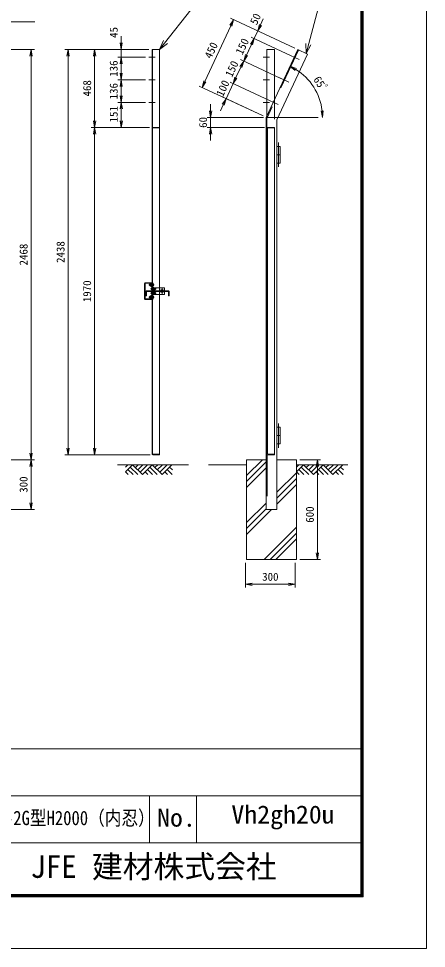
# Model space of a CAD drawing. Units: millimetres, scale not verified. Extents: x -5936 to 5936, y -4198 to 4198.
# Drawn here: x 3479 to 5936, y -4198 to 1397 of the extents above; entities that cross this region are included whole.
import ezdxf
from ezdxf.enums import TextEntityAlignment as Align

# ---------------------------------------------------------------- set-up
doc = ezdxf.new("R2010")
doc.units = ezdxf.units.MM
doc.header["$LTSCALE"] = 30
for name, pattern in [('USER1', [58, 30, -9, 2.5, -5, 2.5, -9]), ('USER2', [12.6, 8.4, -4.2]), ('USER3', [50.5, 30, -9, 2.5, -9])]:
    doc.linetypes.add(name, pattern=pattern)
for name, color, linetype, lineweight in [('0-0_22', 7, 'Continuous', 9), ('0-2_27', 3, 'Continuous', 9), ('0-3_D-STR1', 1, 'Continuous', 9), ('0-4_30', 7, 'Continuous', 9), ('0-5_D-STR-TXT', 7, 'Continuous', 9), ('0-6_D-STR4', 7, 'Continuous', 9), ('0-7_0', 7, 'Continuous', 9), ('0-8_D-DCR-HCH', 7, 'Continuous', 9), ('0-9_32', 1, 'USER3', 9), ('0-A_5', 1, 'Continuous', 9), ('0-B_D-STR-DIM', 7, 'Continuous', 9), ('0-F_1', 7, 'Continuous', 9), ('1-1_D-TTL', 7, 'Continuous', 9)]:
    doc.layers.add(name, color=color, linetype=linetype, lineweight=lineweight)
doc.layers.add('0-1_D-TTL-TXT', color=7, linetype='Continuous')
doc.styles.add('ＭＳ ゴシック', font='')
doc.styles.get('ＭＳ ゴシック').set_extended_font_data('MS Gothic')

# ---------------------------------------------------------------- blocks, each defined once
blk = doc.blocks.new('G105')
at = {"layer": '0-0_22'}
for p, q in [((334794.5, 85697.5), (335218.7, 86121.8)), ((334794.5, 84849), (336067.3, 86121.8)), ((335643, 85697.5), (336991.2, 84349.4)), ((336067.3, 86121.8), (337839.7, 84349.4)), ((337066.5, 86121.8), (336566.9, 85622.2)), ((337915, 86121.8), (336991.2, 85197.9)), ((338763.6, 86121.8), (337415.4, 84773.6)), ((339612.1, 86121.8), (337839.7, 84349.4)), ((339187.8, 85697.6), (340536, 84349.4)), ((339612.1, 86121.8), (341384.5, 84349.4)), ((340611.4, 86121.8), (340111.7, 85622.2)), ((341459.9, 86121.8), (340536, 85197.9)), ((342308.4, 86121.8), (340960.3, 84773.7)), ((343156.9, 86121.8), (341384.5, 84349.4)), ((343256.8, 85173.4), (342732.7, 85697.5)), ((334794.5, 84849), (335294.1, 84349.4)), ((335218.8, 85273.3), (336142.6, 84349.4)), ((338339.3, 84849), (338838.9, 84349.4)), ((338763.6, 85273.3), (339687.5, 84349.4)), ((342383.8, 84349.4), (341884.1, 84849)), ((343232.3, 84349.4), (342308.4, 85273.3))]:
    blk.add_line(p, q, dxfattribs=at)
blk = doc.blocks.new('G106')
at = {"layer": '0-0_22'}
for p, q in [((303899.3, 85697.5), (304323.5, 86121.8)), ((303899.3, 84849), (305172, 86121.8)), ((304747.8, 85697.5), (306095.9, 84349.4)), ((305172, 86121.8), (306944.5, 84349.4)), ((306171.3, 86121.8), (305671.7, 85622.2)), ((307019.8, 86121.8), (306095.9, 85197.9)), ((307868.3, 86121.8), (306520.2, 84773.6)), ((308716.9, 86121.8), (306944.5, 84349.4)), ((308292.6, 85697.6), (309640.8, 84349.4)), ((308716.9, 86121.8), (310489.3, 84349.4)), ((309716.1, 86121.8), (309216.5, 85622.2)), ((310564.7, 86121.8), (309640.8, 85197.9)), ((311413.2, 86121.8), (310065, 84773.7)), ((312261.7, 86121.8), (310489.3, 84349.4)), ((312361.6, 85173.4), (311837.5, 85697.5)), ((303899.3, 84849), (304398.9, 84349.4)), ((304323.5, 85273.3), (305247.4, 84349.4)), ((307444.1, 84849), (307943.7, 84349.4)), ((307868.4, 85273.3), (308792.3, 84349.4)), ((311488.5, 84349.4), (310988.9, 84849)), ((312337.1, 84349.4), (311413.2, 85273.3))]:
    blk.add_line(p, q, dxfattribs=at)
blk = doc.blocks.new('_OPEN')
at = {"layer": '0-7_0'}
blk.add_line((-30, 5), (0, 0), dxfattribs=at)
blk.add_lwpolyline([(-30, -5), (0, 0), (-30, 0)], dxfattribs=at)
blk = doc.blocks.new('G132')
at = {"layer": '0-F_1'}
for q in [(125881, 162835.7), (131732.7, 156166.9), (131001.1, 155590)]:
    blk.add_line((132443.4, 154513.2), q, dxfattribs=at)

msp = doc.modelspace()

# ---------------------------------------------------------------- linework, layer by layer
at = {"layer": '0-0_22', "linetype": 'USER3'}
for p, q in [((4307.82, -229.56), (4274.02, -229.56)), ((4307.82, -254.56), (4274.02, -254.56))]:
    msp.add_line(p, q, dxfattribs=at)
at = {"layer": '0-2_27'}
for p, q in [((5055.59, 627.94), (5035.59, 627.94)), ((5035.59, 527.94), (5035.59, 627.94)), ((5055.59, 527.94), (5055.59, 627.94)), ((5055.59, 577.94), (5035.59, 577.94)), ((5055.59, 527.94), (5035.59, 527.94)), ((4238.17, -288.06), (4238.17, -196.06)), ((4241.17, -288.06), (4241.17, -196.06)), ((4279.17, -192.06), (4242.17, -192.06)), ((4279.17, -195.06), (4242.17, -195.06)), ((4280.17, -196.06), (4280.17, -217.06)), ((4280.17, -217.06), (4283.17, -217.06)), ((4283.17, -192.06), (4287.67, -192.06)), ((4283.17, -196.06), (4283.17, -217.06)), ((4292.17, -222.06), (4287.67, -222.06)), ((4292.17, -240.42), (4292.17, -222.06)), ((4357.67, -222.06), (4299.23, -222.06)), ((4357.67, -222.06), (4357.67, -240.42)), ((4245.67, -270.42), (4245.67, -245.42)), ((4250.67, -240.42), (4336.97, -240.42)), ((4250.67, -244.92), (4336.97, -244.92)), ((4280.17, -267.06), (4283.17, -267.06)), ((4280.17, -267.06), (4283.17, -267.06)), ((4280.17, -288.06), (4280.17, -267.06)), ((4280.17, -288.06), (4280.17, -267.06)), ((4283.17, -237.06), (4292.17, -237.06)), ((4283.17, -247.06), (4292.17, -247.06)), ((4283.17, -288.06), (4283.17, -267.06)), ((4283.17, -288.06), (4283.17, -267.06)), ((4292.17, -262.06), (4287.67, -262.06)), ((4292.17, -262.06), (4292.17, -244.92)), ((4357.67, -262.06), (4299.23, -262.06)), ((4336.97, -240.42), (4336.97, -244.92)), ((4380.97, -240.42), (4349.97, -240.42)), ((4349.97, -240.42), (4349.97, -244.92)), ((4380.97, -244.92), (4349.97, -244.92)), ((4357.67, -244.92), (4357.67, -262.06)), ((4385.97, -270.42), (4385.97, -245.42)), ((4279.17, -289.06), (4242.17, -289.06)), ((4279.17, -292.06), (4242.17, -292.06)), ((4283.17, -292.06), (4287.67, -292.06)), ((5055.59, -1062.06), (5035.59, -1062.06)), ((5035.59, -1062.06), (5035.59, -1162.06)), ((5055.59, -1062.06), (5055.59, -1162.06)), ((5055.59, -1112.06), (5035.59, -1112.06)), ((5055.59, -1162.06), (5035.59, -1162.06))]:
    msp.add_line(p, q, dxfattribs=at)
at = {"layer": '0-2_27', "linetype": 'USER3'}
for p, q in [((5045.59, 505.11), (5045.59, 651.54)), ((4296.24, -204.56), (4263.48, -204.56)), ((4235.72, -257.06), (4243.61, -257.06)), ((4296.24, -279.56), (4263.48, -279.56)), ((4365.25, -242.06), (4321.44, -242.06)), ((4343.47, -258.56), (4343.47, -225.57)), ((5045.59, -1039.24), (5045.59, -1185.67))]:
    msp.add_line(p, q, dxfattribs=at)
at = {"layer": '0-2_27'}
for points in [[(4250.17, -245.42), (4250.17, -270.42), (4245.67, -270.42)], [(4381.47, -245.42), (4381.47, -270.42), (4385.97, -270.42)]]:
    msp.add_lwpolyline(points, dxfattribs=at)
msp.add_circle((4343.47, -242.06), 6.5, dxfattribs=at)
for centre, radius, start, end in [((4242.17, -196.06), 4, 90, 180), ((4242.17, -196.06), 1, 90, 180), ((4279.17, -196.06), 4, 0.00001, 89.99999), ((4279.17, -196.06), 1, 0.00001, 89.99999), ((4250.67, -245.42), 5, 90, 180.00001), ((4250.67, -245.42), 0.5, 90, 180.00001), ((4343.47, -242.06), 9, 10.54217, 169.45783), ((4343.47, -242.06), 9, 198.48396, 341.51602), ((4380.97, -245.42), 5, 359.99999, 90), ((4380.97, -245.42), 0.5, 359.99999, 90), ((4242.17, -288.06), 4, 179.99999, 270), ((4242.17, -288.06), 1, 179.99999, 270), ((4279.17, -288.06), 1, 270, 359.99998), ((4279.17, -288.06), 4, 270, 359.99998)]:
    msp.add_arc(centre, radius, start, end, dxfattribs=at)
at = {"layer": '0-3_D-STR1'}
for p, q in [((4283.17, -1221.44), (4283.17, 1210.77)), ((4283.17, 1210.77), (4328.17, 1210.77)), ((4286.54, 1210.77), (4286.54, 742.47)), ((4328.17, 1210.77), (4328.17, -1227.06)), ((5160.77, 1210.77), (4970.59, 802.94)), ((5219.68, 1183.3), (5035.59, 788.52)), ((5160.77, 1210.77), (5219.68, 1183.3)), ((4970.59, 802.94), (4970.59, -1557.06)), ((5035.59, 788.52), (5035.59, -1557.06)), ((4283.17, 722.94), (4283.17, 737.94)), ((4283.17, 697.94), (4283.17, 737.31)), ((4286.54, -1184.31), (4286.54, 733.94)), ((4286.54, 700.19), (4286.54, 733.94)), ((4288.79, 742.94), (4328.17, 742.94)), ((4292.17, 739.56), (4325.92, 739.56)), ((4328.17, 742.94), (4328.17, 741.81)), ((4975.59, 722.94), (4975.59, 737.94)), ((4975.59, 697.94), (4975.59, 737.31)), ((4975.59, -1221.44), (4975.59, 727.72)), ((4978.96, -1184.31), (4978.96, 733.94)), ((4978.96, 700.19), (4978.96, 733.94)), ((4981.21, 742.94), (5020.59, 742.94)), ((4984.59, 739.56), (5018.34, 739.56)), ((5020.59, 742.94), (5020.59, -1227.06)), ((5020.59, 742.94), (5020.59, 741.81)), ((4283.17, 697.94), (4284.29, 697.94)), ((4975.59, 697.94), (4976.71, 697.94)), ((4283.17, -192.06), (4283.17, -240.42)), ((4287.67, -192.06), (4287.67, -240.42)), ((4283.17, -244.92), (4283.17, -292.06)), ((4287.67, -244.92), (4287.67, -292.06)), ((4283.17, -1182.06), (4284.29, -1182.06)), ((4283.17, -1182.06), (4284.29, -1182.06)), ((4283.17, -1182.06), (4283.17, -1221.44)), ((4283.17, -1182.06), (4283.17, -1221.44)), ((4283.17, -1207.06), (4283.17, -1222.06)), ((4286.54, -1184.31), (4286.54, -1218.06)), ((4286.54, -1184.31), (4286.54, -1218.06)), ((4288.79, -1227.06), (4328.17, -1227.06)), ((4288.79, -1227.06), (4328.17, -1227.06)), ((4291.6, -1227.06), (4319.73, -1227.06)), ((4292.17, -1223.69), (4325.92, -1223.69)), ((4292.17, -1223.69), (4325.92, -1223.69)), ((4328.17, -1227.06), (4328.17, -1225.94)), ((4328.17, -1227.06), (4328.17, -1225.94)), ((4975.59, -1182.06), (4976.71, -1182.06)), ((4975.59, -1182.06), (4976.71, -1182.06)), ((4975.59, -1182.06), (4975.59, -1221.44)), ((4975.59, -1182.06), (4975.59, -1221.44)), ((4975.59, -1207.06), (4975.59, -1221.44)), ((4978.96, -1184.31), (4978.96, -1218.06)), ((4978.96, -1184.31), (4978.96, -1218.06)), ((4981.21, -1227.06), (5020.59, -1227.06)), ((4984.03, -1227.06), (5012.15, -1227.06)), ((4984.59, -1223.69), (5018.34, -1223.69)), ((4984.59, -1223.69), (5018.34, -1223.69)), ((5020.59, -1227.06), (5020.59, -1225.94)), ((5020.59, -1227.06), (5020.59, -1225.94)), ((4970.59, -1557.06), (5035.59, -1557.06))]:
    msp.add_line(p, q, dxfattribs=at)
at = {"layer": '0-3_D-STR1', "linetype": 'USER1'}
for p, q in [((4975.59, 737.31), (4975.59, 1210.77)), ((4975.59, 1210.77), (5020.59, 1210.77)), ((5020.59, 1210.77), (5020.59, 791.85))]:
    msp.add_line(p, q, dxfattribs=at)
at = {"layer": '0-3_D-STR1', "linetype": 'USER2'}
for p, q in [((5166.21, 1208.24), (4976.03, 800.4)), ((4976.59, -1224.64), (4976.59, -1557.06))]:
    msp.add_line(p, q, dxfattribs=at)
at = {"layer": '0-3_D-STR1', "linetype": 'USER3'}
for p, q in [((4302.19, 1165.46), (4264.14, 1165.46)), ((4989.79, 1165.46), (4951.74, 1165.46)), ((4302.19, 1029.51), (4264.14, 1029.51)), ((4989.79, 1029.51), (4951.74, 1029.51)), ((4302.19, 893.57), (4264.14, 893.57)), ((4989.79, 893.57), (4951.74, 893.57))]:
    msp.add_line(p, q, dxfattribs=at)
at = {"layer": '0-3_D-STR1'}
for centre, radius, start, end in [((4288.79, 737.31), 5.62, 90, 180), ((4292.17, 733.94), 5.62, 90, 180), ((4325.92, 741.81), 2.25, 270, 0), ((4981.21, 737.31), 5.62, 90, 180), ((4984.59, 733.94), 5.62, 90, 180), ((5018.34, 741.81), 2.25, 270, 0), ((4284.29, 700.19), 2.25, 270, 0), ((4976.71, 700.19), 2.25, 270, 0), ((4288.79, -1221.44), 5.62, 180, 270), ((4288.79, -1221.44), 5.62, 180, 270), ((4284.29, -1184.31), 2.25, 0, 90), ((4284.29, -1184.31), 2.25, 0, 90), ((4292.17, -1218.06), 5.62, 180, 270), ((4292.17, -1218.06), 5.62, 180, 270), ((4325.92, -1225.94), 2.25, 0, 90), ((4325.92, -1225.94), 2.25, 0, 90), ((4981.21, -1221.44), 5.62, 180, 270), ((4981.21, -1221.44), 5.62, 180, 270), ((4976.71, -1184.31), 2.25, 0, 90), ((4976.71, -1184.31), 2.25, 0, 90), ((4984.59, -1218.06), 5.62, 180, 270), ((4984.59, -1218.06), 5.62, 180, 270), ((5018.34, -1225.94), 2.25, 0, 90), ((5018.34, -1225.94), 2.25, 0, 90)]:
    msp.add_arc(centre, radius, start, end, dxfattribs=at)
at = {"layer": '0-4_30'}
for p, q in [((4268.47, -208.56), (4268.47, -200.56)), ((4272.17, -200.56), (4268.47, -200.56)), ((4272.17, -208.56), (4268.47, -208.56)), ((4272.17, -210.44), (4272.17, -198.68)), ((4273.3, -200.56), (4278.57, -200.56)), ((4273.3, -208.56), (4278.57, -208.56)), ((4278.57, -212.96), (4278.57, -196.16)), ((4278.57, -196.16), (4280.17, -196.16)), ((4278.57, -212.96), (4280.17, -212.96)), ((4280.17, -212.96), (4280.17, -196.16)), ((4293.77, -221.16), (4292.17, -221.16)), ((4292.17, -221.16), (4292.17, -237.96)), ((4293.77, -221.16), (4293.77, -237.96)), ((4299.03, -221.72), (4293.77, -221.72)), ((4300.17, -223.68), (4299.03, -221.72)), ((4300.17, -223.68), (4300.17, -235.44)), ((4268.47, -275.56), (4268.47, -283.56)), ((4272.17, -275.56), (4268.47, -275.56)), ((4272.17, -273.68), (4273.3, -271.72)), ((4272.17, -273.68), (4272.17, -285.44)), ((4273.3, -271.72), (4278.57, -271.72)), ((4273.3, -275.56), (4278.57, -275.56)), ((4278.57, -271.16), (4280.17, -271.16)), ((4278.57, -271.16), (4278.57, -287.96)), ((4280.17, -271.16), (4280.17, -287.96)), ((4293.77, -237.96), (4292.17, -237.96)), ((4293.77, -246.16), (4292.17, -246.16)), ((4292.17, -262.96), (4292.17, -246.16)), ((4293.77, -262.96), (4292.17, -262.96)), ((4299.03, -225.56), (4293.77, -225.56)), ((4299.03, -233.56), (4293.77, -233.56)), ((4299.03, -237.4), (4293.77, -237.4)), ((4293.77, -262.96), (4293.77, -246.16)), ((4299.03, -250.56), (4293.77, -250.56)), ((4299.03, -258.56), (4293.77, -258.56)), ((4300.17, -235.44), (4299.03, -237.4)), ((4300.17, -225.56), (4303.87, -225.56)), ((4300.17, -233.56), (4303.87, -233.56)), ((4300.17, -250.56), (4303.87, -250.56)), ((4300.17, -258.56), (4303.87, -258.56)), ((4303.87, -225.56), (4303.87, -233.56)), ((4303.87, -258.56), (4303.87, -250.56)), ((4272.17, -283.56), (4268.47, -283.56)), ((4272.17, -285.44), (4273.3, -287.4)), ((4273.3, -283.56), (4278.57, -283.56)), ((4273.3, -287.4), (4278.57, -287.4)), ((4278.57, -287.96), (4280.17, -287.96))]:
    msp.add_line(p, q, dxfattribs=at)
for points in [[(4272.17, -198.68), (4273.3, -196.72), (4278.57, -196.72)], [(4272.17, -210.44), (4273.3, -212.4), (4278.57, -212.4)], [(4300.17, -260.44), (4300.17, -248.68), (4299.03, -246.72), (4293.77, -246.72)], [(4300.17, -260.44), (4299.03, -262.4), (4293.77, -262.4)]]:
    msp.add_lwpolyline(points, dxfattribs=at)
for centre, radius, start, end in [((4275.39, -204.56), 8, 150, 210), ((4274.12, -198.79), 1.96, 177.032, 245.05701), ((4279.8, -204.56), 7.63, 148.40741, 211.59259), ((4274.12, -210.34), 1.96, 114.94299, 182.968), ((4287.9, -229.56), 9.41, 120.21596, 239.78404), ((4282.93, -204.56), 9.41, 300.21596, 59.78404), ((4298.21, -223.79), 1.96, 294.94299, 2.968), ((4275.39, -279.56), 8, 150, 210), ((4274.12, -273.79), 1.96, 177.032, 245.05701), ((4279.8, -279.56), 7.63, 148.40741, 211.59259), ((4287.9, -254.56), 9.41, 120.21596, 239.78404), ((4282.93, -279.56), 9.41, 300.21596, 59.78404), ((4292.53, -229.56), 7.63, 328.40741, 31.59259), ((4292.53, -254.56), 7.63, 328.40741, 31.59259), ((4298.21, -235.34), 1.96, 357.032, 65.05701), ((4298.21, -248.79), 1.96, 294.94299, 2.968), ((4298.21, -260.34), 1.96, 357.032, 65.05701), ((4296.94, -229.56), 8, 330, 30), ((4296.94, -254.56), 8, 330, 30), ((4274.12, -285.34), 1.96, 114.94299, 182.968)]:
    msp.add_arc(centre, radius, start, end, dxfattribs=at)
at = {"layer": '0-5_D-STR-TXT'}
msp.add_line((2797.91, 1377.15), (3577.11, 1377.15), dxfattribs=at)
at = {"layer": '0-6_D-STR4'}
for p, q in [((4853.09, -1257.06), (4853.09, -1857.06)), ((4970.59, -1257.06), (4853.09, -1257.06)), ((5153.09, -1257.06), (5035.59, -1257.06)), ((5153.09, -1257.06), (5153.09, -1857.06)), ((4075.94, -1287.06), (4502.54, -1287.06)), ((4622.49, -1287.06), (4853.09, -1287.06)), ((5153.09, -1287.06), (5463.46, -1287.06)), ((5153.09, -1857.06), (4853.09, -1857.06))]:
    msp.add_line(p, q, dxfattribs=at)
at = {"layer": '0-8_D-DCR-HCH'}
for p, q in [((4853.09, -1352.62), (4948.64, -1257.06)), ((4853.09, -1387.97), (4970.59, -1270.47)), ((4853.09, -1423.33), (4970.59, -1305.83)), ((5035.59, -1452.96), (5153.09, -1335.46)), ((5035.59, -1488.32), (5153.09, -1370.82)), ((5035.59, -1523.67), (5153.09, -1406.17)), ((4853.09, -1635.46), (4970.59, -1517.96)), ((4853.09, -1670.82), (4970.59, -1553.32)), ((4853.09, -1706.17), (5002.2, -1557.06)), ((4958.65, -1857.06), (5153.09, -1662.62)), ((4994, -1857.06), (5153.09, -1697.98)), ((5029.36, -1857.06), (5153.09, -1733.34))]:
    msp.add_line(p, q, dxfattribs=at)
at = {"layer": '0-9_32'}
for p, q in [((5116.54, 1176.23), (5169.57, 1151.5)), ((5053.14, 1040.28), (5106.17, 1015.56)), ((4989.75, 904.34), (5042.78, 879.61))]:
    msp.add_line(p, q, dxfattribs=at)
at = {"layer": '0-A_5'}
msp.add_line((4970.59, 802.94), (5283.14, 802.94), dxfattribs=at)
at = {"layer": '0-B_D-STR-DIM'}
for p, q in [((5142.64, 1219.23), (4756.51, 1399.28)), ((4601.36, 1019.25), (4757.73, 1354.58)), ((4936.55, 1359.47), (4953.45, 1395.72)), ((4097.17, 1250.77), (4097.17, 1290.77)), ((4898.51, 1277.9), (4919.64, 1323.21)), ((5142.64, 1219.23), (4901.52, 1331.67)), ((4852.02, 1178.2), (4881.61, 1241.65)), ((4881.61, 1241.65), (4864.7, 1205.39)), ((5121.51, 1173.91), (4880.38, 1286.35)), ((5121.51, 1173.91), (4880.38, 1286.35)), ((2661.17, 1210.77), (3574.35, 1210.77)), ((4263.17, 1210.77), (3757.17, 1210.77)), ((4208.6, 1210.77), (3917.17, 1210.77)), ((4263.17, 1210.77), (4077.17, 1210.77)), ((4097.17, 1165.46), (4097.17, 1210.77)), ((3554.35, 1170.77), (3554.35, -1217.06)), ((3777.17, 1170.77), (3777.17, -1187.06)), ((3937.17, 1170.77), (3937.17, 782.94)), ((4244.14, 1165.46), (4077.17, 1165.46)), ((4244.14, 1165.46), (4077.17, 1165.46)), ((4097.17, 1125.46), (4097.17, 1069.51)), ((4097.17, 1125.46), (4097.17, 1085.46)), ((5058.12, 1037.96), (4816.99, 1150.4)), ((5058.12, 1037.96), (4816.99, 1150.4)), ((4788.63, 1042.26), (4818.21, 1105.7)), ((4788.63, 1042.26), (4805.53, 1078.51)), ((4244.14, 1029.51), (4077.17, 1029.51)), ((4244.14, 1029.51), (4077.17, 1029.51)), ((4994.73, 902.02), (4753.6, 1014.46)), ((4994.73, 902.02), (4753.6, 1014.46)), ((4097.17, 933.57), (4097.17, 989.51)), ((4952.46, 811.39), (4566.33, 991.45)), ((4729.46, 915.37), (4771.73, 1006.01)), ((4952.46, 811.39), (4711.34, 923.83)), ((4244.14, 893.57), (4077.17, 893.57)), ((4244.14, 893.57), (4077.51, 893.57)), ((4097.51, 853.57), (4097.51, 782.94)), ((4635.72, 842.94), (4635.72, 882.94)), ((4712.56, 879.12), (4695.65, 842.87)), ((4950.59, 802.94), (4615.72, 802.94)), ((4955.06, 802.94), (4635.36, 802.94)), ((4635.72, 802.94), (4635.72, 742.94)), ((4268.79, 742.94), (3917.17, 742.94)), ((4214.22, 742.94), (3917.17, 742.94)), ((4268.79, 742.94), (4077.51, 742.94)), ((4961.21, 742.94), (4615.72, 742.94)), ((3937.17, -1187.06), (3937.17, 702.94)), ((4635.72, 702.94), (4635.72, 662.94)), ((4271.6, -1227.06), (3757.17, -1227.06)), ((4271.6, -1227.06), (3917.17, -1227.06)), ((2771.17, -1257.06), (3574.35, -1257.06)), ((2771.17, -1257.06), (3574.35, -1257.06)), ((5173.09, -1257.06), (5298.91, -1257.06)), ((3554.35, -1517.06), (3554.35, -1297.06)), ((5278.91, -1297.06), (5278.91, -1817.06)), ((2646.17, -1557.06), (3574.35, -1557.06)), ((4845.59, -1877.06), (4845.59, -2026.59)), ((5145.59, -1877.06), (5145.59, -2026.59)), ((5173.09, -1857.06), (5298.91, -1857.06)), ((4885.59, -2006.59), (5105.59, -2006.59))]:
    msp.add_line(p, q, dxfattribs=at)
msp.add_arc((4970.59, 802.94), 339.46, 6.75529, 58.24471, dxfattribs=at)
at = {"layer": '0-F_1'}
for q in [(5291.82, 1488.19), (5210.02, 1247.42), (5240.12, 1239.79)]:
    msp.add_line((5210.83, 1187.43), q, dxfattribs=at)
at = {"layer": '1-1_D-TTL'}
for p, q in [((2996.27, -2996.27), (5540.27, -2996.27)), ((2996.27, -3278.93), (5540.27, -3278.93)), ((4268.27, -3278.93), (4268.27, -3561.6)), ((4550.93, -3278.93), (4550.93, -3561.6)), ((2996.27, -3561.6), (5540.27, -3561.6))]:
    msp.add_line(p, q, dxfattribs=at)
at = {"layer": '1-1_D-TTL', "color": 2, "lineweight": 18}
msp.add_lwpolyline([(-5936, 4197.6), (5936, 4197.6), (5936, -4197.6), (-5936, -4197.6)], close=True, dxfattribs=at)
at = {"layer": '1-1_D-TTL'}
for points in [[(-5554.4, 3886.67), (5554.4, 3886.67), (5554.4, -3886.67), (-5554.4, -3886.67)], [(-5550.87, 3883.13), (5550.87, 3883.13), (5550.87, -3883.13), (-5550.87, -3883.13)], [(-5547.33, 3879.6), (5547.33, 3879.6), (5547.33, -3879.6), (-5547.33, -3879.6)], [(-5543.8, 3876.07), (5543.8, 3876.07), (5543.8, -3876.07), (-5543.8, -3876.07)], [(-5540.27, 3872.53), (5540.27, 3872.53), (5540.27, -3872.53), (-5540.27, -3872.53)]]:
    msp.add_lwpolyline(points, close=True, dxfattribs=at)

# ---------------------------------------------------------------- block references
at = {"layer": '0-5_D-STR-TXT', "xscale": -0.03333333, "yscale": 0.03333333}
msp.add_blockref('G132', (8742.95, -3939.66), dxfattribs=at)
at = {"layer": '0-7_0', "xscale": 0.03333333, "yscale": 0.03333333}
for name in ['G106', 'G105']:
    msp.add_blockref(name, (-6006.41, -4157.79), dxfattribs=at)
at = {"layer": '0-B_D-STR-DIM', "xscale": 1.333333, "yscale": 1.333333}
for p, rotation in [((4774.63, 1390.83), 65), ((4919.64, 1323.21), 245), ((4097.17, 1210.77), 270), ((4898.51, 1277.9), 65), ((4898.51, 1277.9), 65), ((3554.35, 1210.77), 90), ((3777.17, 1210.77), 90), ((3937.17, 1210.77), 90), ((4835.12, 1141.95), 245), ((4097.17, 1165.46), 90), ((4097.17, 1165.46), 90), ((4835.12, 1141.95), 65), ((4097.17, 1029.51), 270), ((5114.05, 1110.59), 151.62236), ((4097.17, 1029.51), 90), ((4584.45, 982.99), 245), ((4771.73, 1006.01), 245), ((4771.73, 1006.01), 245), ((4097.17, 893.57), 270), ((4729.46, 915.37), 65), ((4097.51, 893.57), 90), ((4635.72, 802.94), 270), ((5310.05, 802.94), 273.37764), ((3937.17, 742.94), 270), ((3937.17, 742.94), 90), ((4097.51, 742.94), 270), ((4635.72, 742.94), 90), ((3554.35, -1257.06), 270), ((3777.17, -1227.06), 270), ((3937.17, -1227.06), 270), ((3554.35, -1257.06), 90), ((5278.91, -1257.06), 90), ((3554.35, -1557.06), 270), ((5278.91, -1857.06), 270), ((4845.59, -2006.59), 180)]:
    msp.add_blockref('_OPEN', p, dxfattribs=dict(at, rotation=rotation))
msp.add_blockref('_OPEN', (5145.59, -2006.59), dxfattribs=at)

# ---------------------------------------------------------------- texts
at = {"layer": '0-1_D-TTL-TXT', "style": 'ＭＳ ゴシック'}
for s, height, width, p in [('VH-2G型H2000（内忍）', 86.59, 0.85, (3296.9, -3481.92)), ('No.', 108.9, 1.05, (4313.49, -3497.72)), ('Vh2gh20u', 108.9, 1.05, (4761.05, -3478.88))]:
    msp.add_text(s, height=height, dxfattribs=dict(at, width=width)).set_placement(p, align=Align.BOTTOM_LEFT)
msp.add_text('JFE 建材株式会社', height=136, dxfattribs=at).set_placement((3550.83, -3813.89), align=Align.BOTTOM_LEFT)
at = {"layer": '0-B_D-STR-DIM', "style": 'ＭＳ ゴシック'}
for s, rotation, p in [('50', 65, (4927, 1349.3)), ('45', 90, (4090.55, 1281.37)), ('450', 65, (4652.93, 1145.81)), ('150', 65, (4840.41, 1169.27)), ('136', 90, (4090.42, 1047.36)), ('150', 65, (4777.43, 1034.21)), ('468', 90, (3930.42, 928.73)), ('100', 65, (4723.07, 917.64)), ('65ﾟ', 302.5, (5240.35, 1023.85)), ('136', 90, (4090.42, 911.41)), ('151', 90, (4090.76, 772.68)), ('60', 90, (4628.98, 739.94)), ('2468', 90, (3547.6, -88.02)), ('2438', 90, (3770.42, -73.02)), ('1970', 90, (3930.42, -308.96)), ('300', 90, (3547.6, -1455.94)), ('600', 90, (5272.16, -1636.31))]:
    msp.add_text(s, height=48.17, rotation=rotation, dxfattribs=at).set_placement(p, align=Align.BOTTOM_LEFT)
msp.add_text('300', height=48.17, dxfattribs=at).set_placement((4946.71, -1999.84), align=Align.BOTTOM_LEFT)

doc.saveas('drawing.dxf')
